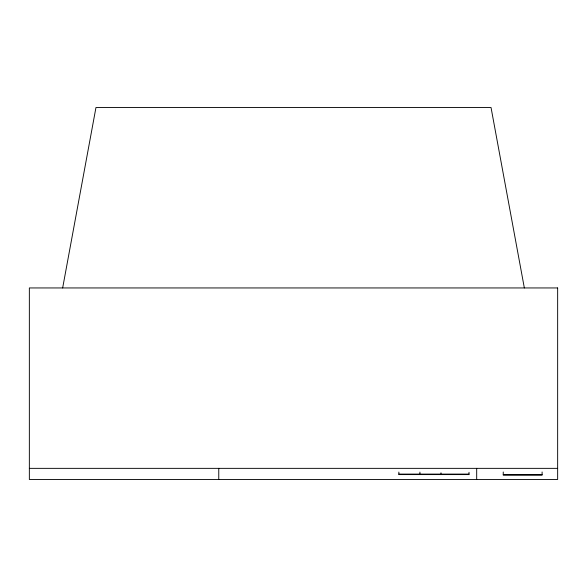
<?xml version="1.0" encoding="UTF-8"?>
<svg xmlns="http://www.w3.org/2000/svg" width="587" height="587" viewBox="0 0 587 587"><rect width="100%" height="100%" fill="white"/><g stroke="black" fill="none" stroke-linecap="round" stroke-linejoin="round"><path stroke-width="0.88" d="M62.655 287.946L95.96 107.538L491.04 107.538L524.345 287.946M29.35 468.353L557.65 468.353M398.859 474.098L469.02 474.098M503.242 474.663L542.102 474.663M542.102 471.992L542.102 475.147L503.242 475.147L503.242 471.992M476.688 468.353L476.688 479.462M469.02 472.315L469.02 474.582L398.859 474.582L398.859 472.095M440.991 472.806L440.991 474.582M419.925 472.095L419.925 474.582M218.768 468.353L218.768 479.462M557.65 287.946L29.35 287.946L29.35 479.462L557.65 479.462L557.65 287.946"/></g></svg>
